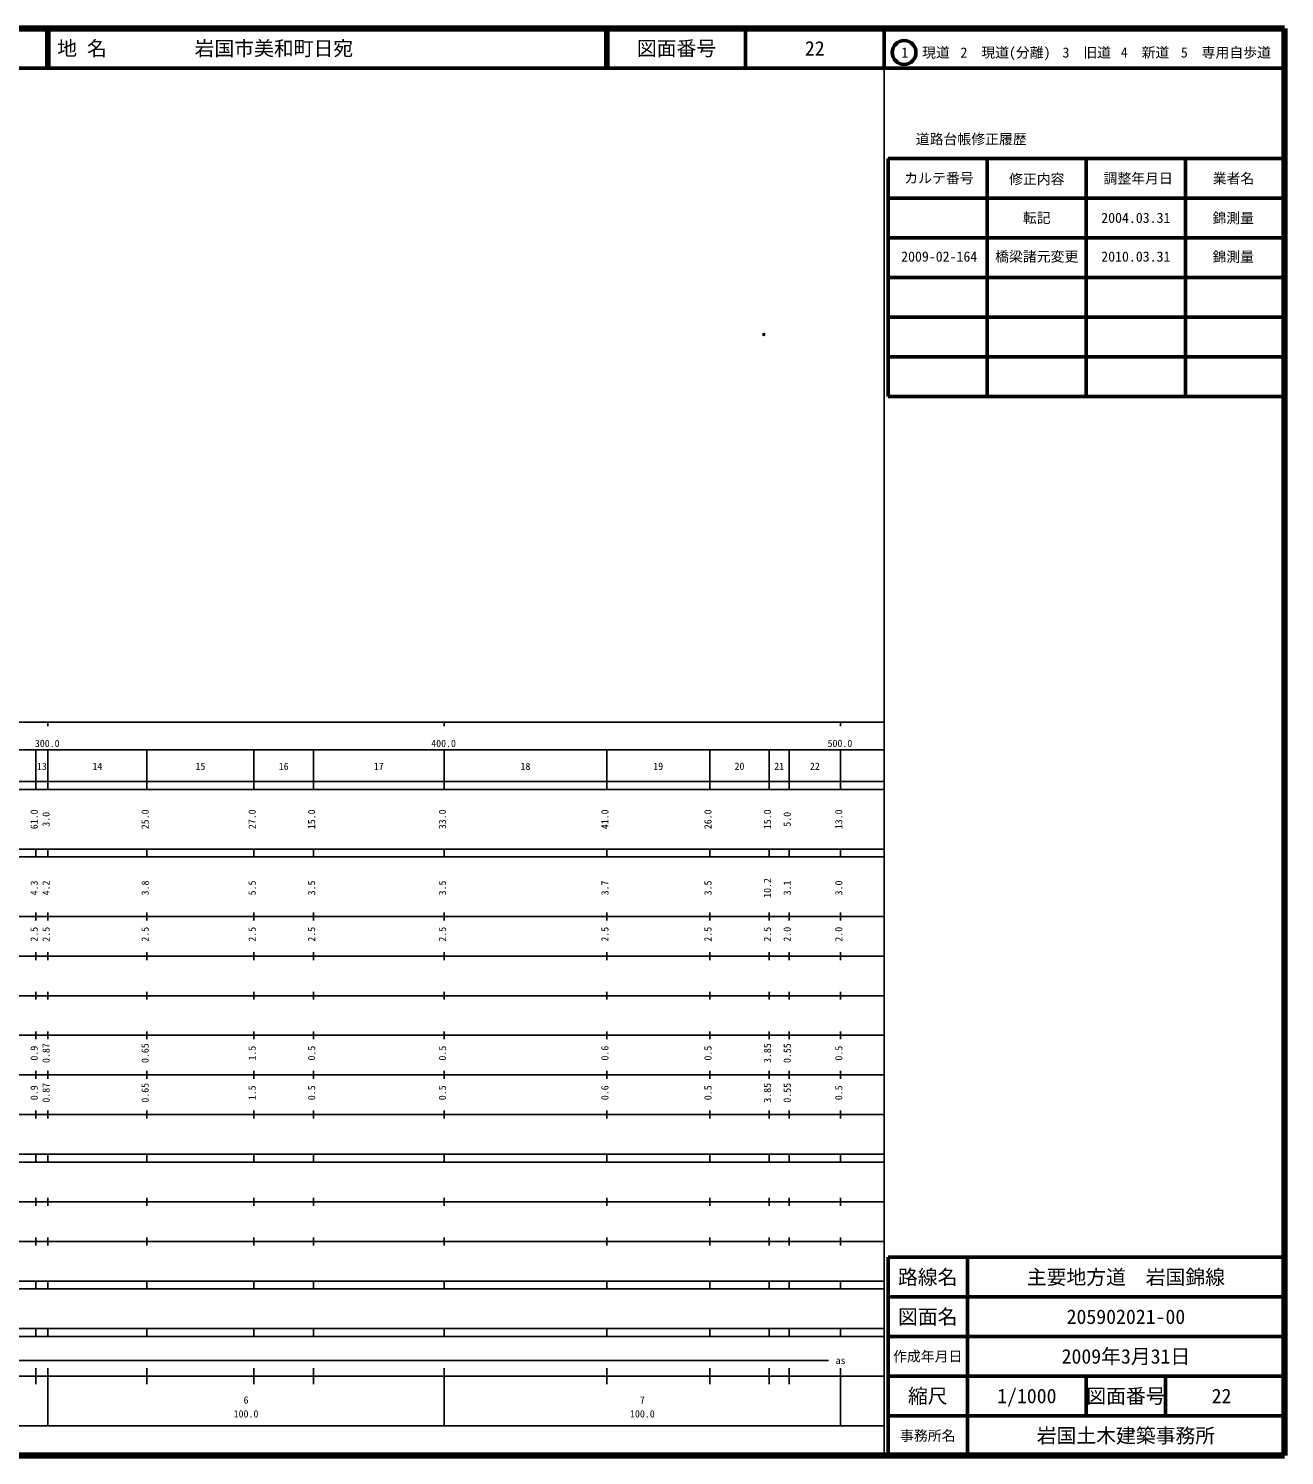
# Model space of a CAD drawing. Units: millimetres on the paper. Extents: x 40 to 680, y 20 to 380.
# Drawn here: x 363.1 to 680, y 20 to 380 of the extents above; entities that cross this region are included whole.
import ezdxf
from ezdxf.enums import TextEntityAlignment as Align

# ---------------------------------------------------------------- set-up
doc = ezdxf.new("R2010")
doc.units = ezdxf.units.MM
doc.header["$PDMODE"] = 32
doc.header["$PDSIZE"] = 0.5
doc.layers.add('M-OTRS', color=6, linetype='Continuous')
doc.layers.add('M-TTL-TXT', color=7, linetype='Continuous')
for name, color, linetype, lineweight in [('M-TTL', 2, 'Continuous', 140), ('M-TTL-BAND', 7, 'Continuous', 25), ('M-TTL-FRAM', 2, 'Continuous', 50), ('M-TTL-LINE', 7, 'Continuous', 50)]:
    doc.layers.add(name, color=color, linetype=linetype, lineweight=lineweight)
doc.styles.add('ＭＳ ゴシック', font='')
doc.styles.get('ＭＳ ゴシック').set_extended_font_data('MS Gothic')

msp = doc.modelspace()

# ---------------------------------------------------------------- linework, layer by layer
at = {"layer": 'M-OTRS'}
msp.add_point((548.67, 302.808), dxfattribs=at)
at = {"layer": 'M-TTL'}
for p, q in [((680, 380), (40, 380)), ((680, 20), (680, 380)), ((40, 20), (680, 20))]:
    msp.add_line(p, q, dxfattribs=at)
at = {"layer": 'M-TTL-BAND'}
for p, q in [((579, 20), (579, 370)), ((40, 205), (579, 205)), ((368, 205), (368, 204)), ((468, 205), (468, 204)), ((568, 205), (568, 204)), ((68, 198), (579, 198)), ((365, 188), (365, 198)), ((368, 188), (368, 198)), ((393, 188), (393, 198)), ((420, 188), (420, 198)), ((435, 188), (435, 198)), ((468, 188), (468, 198)), ((509, 188), (509, 198)), ((535, 188), (535, 198)), ((550, 188), (550, 198)), ((555, 188), (555, 198)), ((568, 188), (568, 198)), ((40, 190), (579, 190)), ((40, 188), (579, 188)), ((40, 173), (579, 173)), ((365, 171), (365, 173)), ((368, 171), (368, 173)), ((393, 171), (393, 173)), ((420, 171), (420, 173)), ((435, 171), (435, 173)), ((468, 171), (468, 173)), ((509, 171), (509, 173)), ((535, 171), (535, 173)), ((550, 171), (550, 173)), ((555, 171), (555, 173)), ((568, 171), (568, 173)), ((40, 171), (579, 171)), ((40, 156), (579, 156)), ((365, 155), (365, 157)), ((368, 155), (368, 157)), ((393, 155), (393, 157)), ((420, 155), (420, 157)), ((435, 155), (435, 157)), ((468, 155), (468, 157)), ((509, 155), (509, 157)), ((535, 155), (535, 157)), ((550, 155), (550, 157)), ((555, 155), (555, 157)), ((568, 155), (568, 157)), ((46, 146), (579, 146)), ((365, 145), (365, 147)), ((368, 145), (368, 147)), ((393, 145), (393, 147)), ((420, 145), (420, 147)), ((435, 145), (435, 147)), ((468, 145), (468, 147)), ((509, 145), (509, 147)), ((535, 145), (535, 147)), ((550, 145), (550, 147)), ((555, 145), (555, 147)), ((568, 145), (568, 147)), ((365, 135), (365, 137)), ((368, 135), (368, 137)), ((393, 135), (393, 137)), ((420, 135), (420, 137)), ((435, 135), (435, 137)), ((468, 135), (468, 137)), ((509, 135), (509, 137)), ((535, 135), (535, 137)), ((550, 135), (550, 137)), ((555, 135), (555, 137)), ((568, 135), (568, 137)), ((52, 136), (579, 136)), ((46, 126), (579, 126)), ((365, 125), (365, 127)), ((368, 125), (368, 127)), ((393, 125), (393, 127)), ((420, 125), (420, 127)), ((435, 125), (435, 127)), ((468, 125), (468, 127)), ((509, 125), (509, 127)), ((535, 125), (535, 127)), ((550, 125), (550, 127)), ((555, 125), (555, 127)), ((568, 125), (568, 127)), ((52, 116), (579, 116)), ((365, 115), (365, 117)), ((368, 115), (368, 117)), ((393, 115), (393, 117)), ((420, 115), (420, 117)), ((435, 115), (435, 117)), ((468, 115), (468, 117)), ((509, 115), (509, 117)), ((535, 115), (535, 117)), ((550, 115), (550, 117)), ((555, 115), (555, 117)), ((568, 115), (568, 117)), ((46, 106), (579, 106)), ((365, 105), (365, 107)), ((368, 105), (368, 107)), ((393, 105), (393, 107)), ((420, 105), (420, 107)), ((435, 105), (435, 107)), ((468, 105), (468, 107)), ((509, 105), (509, 107)), ((535, 105), (535, 107)), ((550, 105), (550, 107)), ((555, 105), (555, 107)), ((568, 105), (568, 107)), ((40, 96), (579, 96)), ((40, 94), (579, 94)), ((365, 94), (365, 96)), ((368, 94), (368, 96)), ((393, 94), (393, 96)), ((420, 94), (420, 96)), ((435, 94), (435, 96)), ((468, 94), (468, 96)), ((509, 94), (509, 96)), ((535, 94), (535, 96)), ((550, 94), (550, 96)), ((555, 94), (555, 96)), ((568, 94), (568, 96)), ((49, 84), (579, 84)), ((365, 83), (365, 85)), ((368, 83), (368, 85)), ((393, 83), (393, 85)), ((420, 83), (420, 85)), ((435, 83), (435, 85)), ((468, 83), (468, 85)), ((509, 83), (509, 85)), ((535, 83), (535, 85)), ((550, 83), (550, 85)), ((555, 83), (555, 85)), ((568, 83), (568, 85)), ((40, 74), (579, 74)), ((365, 73), (365, 75)), ((368, 73), (368, 75)), ((393, 73), (393, 75)), ((420, 73), (420, 75)), ((435, 73), (435, 75)), ((468, 73), (468, 75)), ((509, 73), (509, 75)), ((535, 73), (535, 75)), ((550, 73), (550, 75)), ((555, 73), (555, 75)), ((568, 73), (568, 75)), ((40, 64), (579, 64)), ((40, 62), (579, 62)), ((365, 62), (365, 64)), ((368, 62), (368, 64)), ((393, 62), (393, 64)), ((420, 62), (420, 64)), ((435, 62), (435, 64)), ((468, 62), (468, 64)), ((509, 62), (509, 64)), ((535, 62), (535, 64)), ((550, 62), (550, 64)), ((555, 62), (555, 64)), ((568, 62), (568, 64)), ((40, 52), (579, 52)), ((365, 50), (365, 52)), ((368, 50), (368, 52)), ((393, 50), (393, 52)), ((420, 50), (420, 52)), ((435, 50), (435, 52)), ((468, 50), (468, 52)), ((509, 50), (509, 52)), ((535, 50), (535, 52)), ((550, 50), (550, 52)), ((555, 50), (555, 52)), ((568, 50), (568, 52)), ((40, 50), (579, 50)), ((71, 44), (565, 44)), ((40, 40), (579, 40)), ((365, 38), (365, 42)), ((368, 27.5), (368, 42)), ((393, 38), (393, 42)), ((420, 38), (420, 42)), ((435, 38), (435, 42)), ((468, 27.5), (468, 42)), ((509, 38), (509, 42)), ((535, 38), (535, 42)), ((550, 38), (550, 42)), ((555, 38), (555, 42)), ((568, 27.5), (568, 42)), ((68, 27.5), (579, 27.5))]:
    msp.add_line(p, q, dxfattribs=at)
at = {"layer": 'M-TTL-FRAM'}
for p, q in [((580, 347.197), (580, 287.197)), ((580, 347.197), (680, 347.197)), ((580, 287.197), (680, 287.197)), ((680, 70), (580, 70)), ((580, 70), (580, 20))]:
    msp.add_line(p, q, dxfattribs=at)
at = {"layer": 'M-TTL-LINE'}
for p, q in [((367.75, 380), (367.75, 370)), ((368.25, 380), (368.25, 370)), ((508.747, 380), (508.747, 370)), ((509.247, 380), (509.247, 370)), ((543.997, 380), (543.997, 370)), ((579, 380), (579, 370)), ((40, 370), (680, 370)), ((605, 347.197), (605, 287.197)), ((630, 347.197), (630, 287.197)), ((655, 347.197), (655, 287.197)), ((580, 337.197), (680, 337.197)), ((580, 327.197), (680, 327.197)), ((580, 317.197), (680, 317.197)), ((580, 307.197), (680, 307.197)), ((580, 297.197), (680, 297.197)), ((600, 70), (600, 20)), ((680, 60), (580, 60)), ((680, 50), (580, 50)), ((680, 40), (580, 40)), ((630, 40), (630, 30)), ((650, 40), (650, 30)), ((680, 30), (580, 30))]:
    msp.add_line(p, q, dxfattribs=at)
msp.add_circle((584.031, 373.958), 3, dxfattribs=at)

# ---------------------------------------------------------------- texts
at = {"layer": 'M-TTL-BAND', "style": 'ＭＳ ゴシック'}
for s, p in [('300.0', (367.844, 198.195)), ('400.0', (467.844, 198.195)), ('500.0', (567.844, 198.195)), ('13', (366.5, 192.405)), ('14', (380.5, 192.405)), ('15', (406.5, 192.405)), ('16', (427.5, 192.405)), ('17', (451.5, 192.405)), ('18', (488.5, 192.405)), ('19', (522, 192.405)), ('20', (542.5, 192.405)), ('21', (552.5, 192.405)), ('22', (561.5, 192.405)), ('as', (568, 42.5)), ('6', (418, 32.523)), ('7', (518, 32.523)), ('100.0', (418, 29.033)), ('100.0', (518, 29.033))]:
    msp.add_text(s, height=1.833, dxfattribs=at).set_placement(p, align=Align.BOTTOM_CENTER)
for s, p in [('61.0', (366, 180.5)), ('3.0', (369, 180.5)), ('25.0', (394, 180.5)), ('27.0', (421, 180.5)), ('15.0', (436, 180.5)), ('33.0', (469, 180.5)), ('41.0', (510, 180.5)), ('26.0', (536, 180.5)), ('15.0', (551, 180.5)), ('5.0', (556, 180.5)), ('13.0', (569, 180.5)), ('4.3', (366, 163.174)), ('4.2', (369, 163.174)), ('3.8', (394, 163.174)), ('5.5', (421, 163.174)), ('3.5', (436, 163.174)), ('3.5', (469, 163.174)), ('3.7', (510, 163.174)), ('3.5', (536, 163.174)), ('10.2', (551, 163.174)), ('3.1', (556, 163.174)), ('3.0', (569, 163.174)), ('2.5', (366, 151.5)), ('2.5', (369, 151.5)), ('2.5', (394, 151.5)), ('2.5', (421, 151.5)), ('2.5', (436, 151.5)), ('2.5', (469, 151.5)), ('2.5', (510, 151.5)), ('2.5', (536, 151.5)), ('2.5', (551, 151.5)), ('2.0', (556, 151.5)), ('2.0', (569, 151.5)), ('0.9', (366, 121.5)), ('0.87', (369, 121.5)), ('0.65', (394, 121.5)), ('1.5', (421, 121.5)), ('0.5', (436, 121.5)), ('0.5', (469, 121.5)), ('0.6', (510, 121.5)), ('0.5', (536, 121.5)), ('3.85', (551, 121.5)), ('0.55', (556, 121.5)), ('0.5', (569, 121.5)), ('0.9', (366, 111.5)), ('0.87', (369, 111.5)), ('0.65', (394, 111.5)), ('1.5', (421, 111.5)), ('0.5', (436, 111.5)), ('0.5', (469, 111.5)), ('0.6', (510, 111.5)), ('0.5', (536, 111.5)), ('3.85', (551, 111.5)), ('0.55', (556, 111.5)), ('0.5', (569, 111.5))]:
    msp.add_text(s, height=1.833, rotation=90, dxfattribs=at).set_placement(p, align=Align.BOTTOM_CENTER)
at = {"layer": 'M-TTL-TXT', "style": 'ＭＳ ゴシック'}
for s, p in [('地 名', (370.38, 375)), ('岩国市美和町日宛', (405.024, 375))]:
    msp.add_text(s, height=3.666, dxfattribs=at).set_placement(p, align=Align.MIDDLE_LEFT)
for s, height, p in [('図面番号', 3.666, (526.622, 375)), ('22', 3.666, (561.497, 375)), ('1\u3000現道', 2.566, (589.448, 373.958)), ('2\u3000現道(分離)', 2.566, (609.619, 373.958)), ('3\u3000旧道', 2.566, (630.121, 373.958)), ('4\u3000新道', 2.566, (644.824, 373.958)), ('5\u3000専用自歩道', 2.566, (665.228, 373.958)), ('道路台帳修正履歴', 2.566, (600.968, 352.113)), ('カルテ番号', 2.566, (592.839, 342.277)), ('修正内容', 2.566, (617.509, 342.023)), ('調整年月日', 2.566, (643.089, 342.197)), ('業者名', 2.566, (667.134, 342.197)), ('転記', 2.566, (617.5, 332.245)), ('2004.03.31', 2.566, (642.5, 332.245)), ('錦測量', 2.566, (667.077, 332.189)), ('橋梁諸元変更', 2.566, (617.5, 322.475)), ('錦測量', 2.566, (667.077, 322.418)), ('2009-02-164', 2.566, (592.89, 322.475)), ('2010.03.31', 2.566, (642.5, 322.475)), ('路線名', 3.666, (590, 65)), ('路線名', 3.666, (590, 65)), ('主要地方道\u3000岩国錦線', 3.666, (640, 65)), ('図面名', 3.666, (590, 55)), ('図面名', 3.666, (590, 55)), ('205902021-00', 3.666, (640, 55)), ('2009年3月31日', 3.666, (640, 45)), ('作成年月日', 2.566, (590, 45)), ('作成年月日', 2.566, (590, 45)), ('縮尺', 3.666, (590, 35)), ('縮尺', 3.666, (590, 35)), ('1/1000', 3.666, (615, 35)), ('図面番号', 3.666, (640, 35)), ('図面番号', 3.666, (640, 35)), ('22', 3.666, (664.125, 35)), ('事務所名', 2.566, (590, 25)), ('事務所名', 2.566, (590, 25)), ('岩国土木建築事務所', 3.666, (640, 25))]:
    msp.add_text(s, height=height, dxfattribs=at).set_placement(p, align=Align.MIDDLE_CENTER)

doc.saveas('drawing.dxf')
